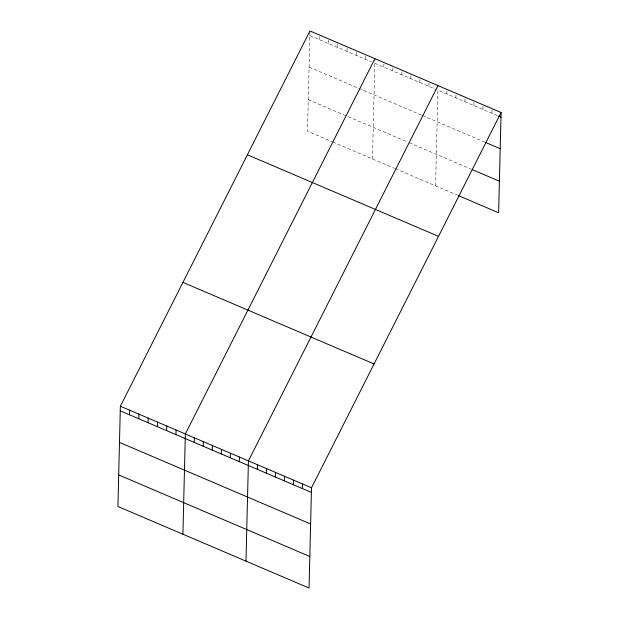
<?xml version="1.0" encoding="UTF-8"?>
<svg xmlns="http://www.w3.org/2000/svg" width="619" height="619" viewBox="0 0 619 619"><rect width="100%" height="100%" fill="white"/><g stroke="black" fill="none" stroke-linecap="round" stroke-linejoin="round"><path stroke-width="0.46" stroke-dasharray="3.1 2.32" d="M309.926 31.871L307.496 131.205L331.97 141.65M319.118 39.515L319.234 34.912M328.403 43.477L328.519 38.873M337.688 47.439L337.796 42.835M346.973 51.4L347.081 46.796M356.25 55.362L356.366 50.758M365.535 59.323L365.651 54.72M372.483 158.936L374.913 59.602M383.834 67.131L383.942 62.527M392.841 70.976L392.957 66.372M401.855 74.822L401.963 70.218M410.861 78.667L410.977 74.063M419.875 82.513L419.984 77.909M428.882 86.358L428.998 81.754M435.559 185.847L437.896 90.204L497.691 115.722M446.903 94.049L447.019 89.445M455.917 97.895L456.025 93.291M464.923 101.74L465.039 97.129M473.937 105.586L474.053 100.974M482.944 109.431L483.06 104.82M491.958 113.277L492.074 108.665M309.833 35.554L371.446 61.846M374.82 63.285L436.256 89.507M309.067 67.123L358.014 88.006M358.858 88.37L421.562 115.126M422.382 115.474L484.631 142.037M308.27 99.644L407.658 142.053M409.298 142.749L471.554 169.32M332.821 142.006L394.597 168.376M395.417 168.724L457.673 195.287"/><path stroke-width="0.93" d="M120.372 406.234L117.92 506.489L309.051 588.05L311.504 487.795L501.081 112.511L309.949 30.95L120.372 406.234L311.504 487.795M129.541 414.8L129.65 410.196M138.826 418.761L138.935 414.157M148.103 422.723L148.22 418.119M157.388 426.684L157.505 422.081M166.673 430.646L166.79 426.042M175.958 434.608L176.067 430.004M182.907 534.22L185.352 433.965L374.936 58.681M194.25 442.415L194.366 437.811M203.264 446.26L203.372 441.656M212.271 450.106L212.387 445.502M221.285 453.951L221.393 449.348M230.291 457.797L230.407 453.193M239.305 461.642L239.414 457.039M245.975 561.131L248.428 460.884L438.004 85.6M257.326 469.334L257.442 464.722M266.34 473.179L266.449 468.568M275.347 477.025L275.463 472.413M284.361 480.87L284.469 476.259M293.367 484.708L293.483 480.104M302.382 488.553L302.49 483.95M501.081 112.511L498.628 212.766L458.493 195.635M498.512 116.07L500.972 117.115M485.451 142.393L500.198 148.684M472.374 169.668L499.401 181.205M247.383 154.796L438.523 236.357M182.93 282.388L374.062 363.957M120.256 410.838L311.388 492.399M119.482 442.399L310.614 523.968M118.693 474.92L309.825 556.489"/></g></svg>
